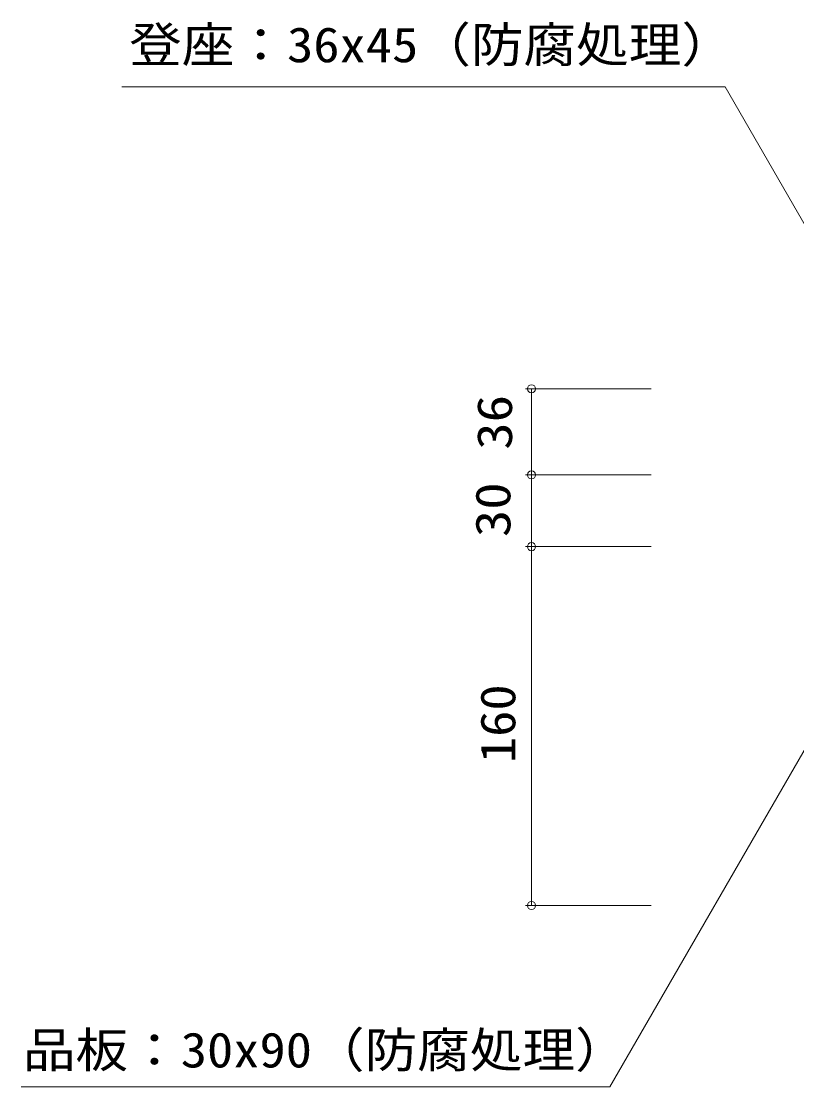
# Model space of a CAD drawing. Units: millimetres, scale not verified. Extents: x -680 to 680, y -301 to 318.
# Drawn here: x -679.7 to -355.7, y -229.8 to 215.6 of the extents above; entities that cross this region are included whole.
import ezdxf
from ezdxf.enums import TextEntityAlignment as Align

# ---------------------------------------------------------------- set-up
doc = ezdxf.new("R2010")
doc.units = ezdxf.units.MM
doc.header["$LTSCALE"] = 10
for name, color, linetype, lineweight in [('0-0_LAYER001', 4, 'Continuous', 18), ('0-1_LAYER004', 7, 'Continuous', 18), ('0-2_LAYER005', 7, 'Continuous', 18)]:
    doc.layers.add(name, color=color, linetype=linetype, lineweight=lineweight)
doc.styles.add('ＭＳ ゴシック', font='')
doc.styles.get('ＭＳ ゴシック').set_extended_font_data('MS Gothic')

msp = doc.modelspace()

# ---------------------------------------------------------------- linework, layer by layer
at = {"layer": '0-0_LAYER001', "color": 2}
for p, q in [((-469.02, 61.98), (-416.52, 61.98)), ((-466.52, 25.98), (-466.52, 61.98)), ((-469.02, 25.98), (-416.52, 25.98)), ((-469.02, 25.98), (-416.52, 25.98)), ((-469.02, 25.98), (-416.52, 25.98)), ((-466.52, -4.02), (-466.52, 25.98)), ((-469.02, -4.02), (-451.52, -4.02)), ((-469.02, -4.02), (-416.52, -4.02)), ((-466.52, -4.02), (-466.52, -154.02)), ((-469.02, -154.02), (-416.52, -154.02))]:
    msp.add_line(p, q, dxfattribs=at)
for centre in [(-466.52, 61.98), (-466.52, 25.98), (-466.52, 25.98), (-466.52, -4.02), (-466.52, -4.02), (-466.52, -154.02)]:
    msp.add_circle(centre, 1.7, dxfattribs=at)
at = {"layer": '0-1_LAYER004'}
for p, q in [((-637.67, 188.21), (-385.58, 188.21)), ((-466.52, 61.98), (-416.52, 61.98)), ((-466.52, 61.98), (-466.52, -154.02)), ((-469.02, 25.98), (-416.52, 25.98)), ((-296.95, 7.14), (-433.74, -229.78)), ((-468.22, -4.02), (-416.52, -4.02)), ((-468.22, -154.02), (-416.52, -154.02)), ((-679.74, -229.78), (-433.74, -229.78))]:
    msp.add_line(p, q, dxfattribs=at)
msp.add_lwpolyline([(-385.58, 188.21), (-296.95, 34.7), (-298.89, 41.94)], dxfattribs=at)
at = {"layer": '0-2_LAYER005', "color": 2}
for points in [[(-296.95, 34.7), (-385.58, 188.21), (-637.67, 188.21)], [(-296.95, 7.14), (-433.74, -229.78), (-679.74, -229.78)]]:
    msp.add_lwpolyline(points, dxfattribs=at)

# ---------------------------------------------------------------- texts
at = {"layer": '0-2_LAYER005', "style": 'ＭＳ ゴシック', "width": 1.1}
for s, p in [('登座：36x45（防腐処理）', (-634.68, 194.08)), ('品板：30x90（防腐処理）', (-679.1, -226.14))]:
    msp.add_text(s, height=14.66, dxfattribs=at).set_placement(p, align=Align.BOTTOM_LEFT)
at = {"layer": '0-2_LAYER005', "style": 'ＭＳ ゴシック'}
for s, width, p in [('36', 1.15, (-470.26, 36.47)), ('30', 1.15, (-470.95, -0.06)), ('160', 1.1, (-468.88, -94.49))]:
    msp.add_text(s, height=14.66, rotation=90, dxfattribs=dict(at, width=width)).set_placement(p, align=Align.BOTTOM_LEFT)

doc.saveas('drawing.dxf')
